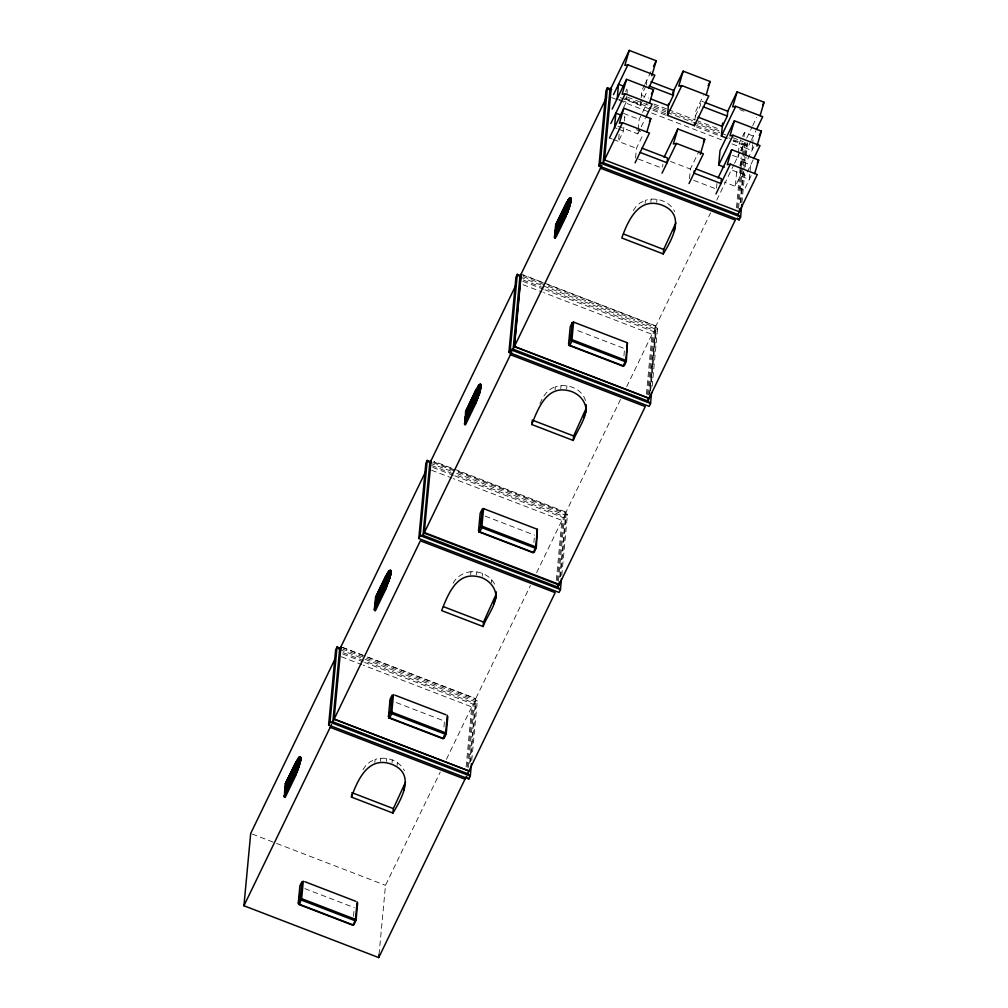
<?xml version="1.0" encoding="UTF-8"?>
<svg xmlns="http://www.w3.org/2000/svg" width="1008" height="1008" viewBox="0 0 1008 1008"><rect width="100%" height="100%" fill="white"/><g stroke="black" fill="none" stroke-linecap="round" stroke-linejoin="round"><path stroke-width="0.75" stroke-dasharray="5 3.75" d="M353.468 916.411L354.022 910.564M374.837 762.439L375.115 759.452C385.938 755.899 399.244 760.259 404.447 770.742M380.507 761.254L380.785 758.281M386.366 761.393L386.644 758.419M392.024 762.854L392.314 759.868M379.033 954.526L385.497 885.314L440.257 772.04M397.102 765.526L397.379 762.539M443.923 726.957L444.465 721.098L395.01 702.085M470.673 574.724L470.95 571.738C480.375 570.994 490.316 575.555 494.626 584.212M476.545 574.862L476.822 571.889M482.202 576.324L482.479 573.338M466.137 766.874L471.744 706.898L363.308 665.192M467.195 767.189L473.08 704.138L364.644 662.432M468.241 767.504L474.415 701.379L530.435 585.509M469.64 763.384L475.751 698.607L364.392 655.78M470.509 761.758L475.915 703.773L477.313 700.9L342.884 649.202M471.744 760.448L477.313 700.9L474.415 701.379L363.056 658.539M491.413 582.7L491.69 579.726M533.875 542.443L534.278 538.058M555.106 389.819L555.383 386.833C566.849 382.977 581.931 388.395 585.472 400.592M560.776 388.634L561.053 385.648M566.635 388.773L566.924 385.787M556.315 580.343L561.922 520.367L453.487 478.661M557.361 580.658L563.258 517.608L454.822 475.902M558.407 580.973L564.593 514.849L565.929 512.077L434.045 461.362M559.73 577.282L565.929 512.077M560.536 576.79L566.093 517.243L567.479 514.37L456.435 471.668M561.771 575.48L567.479 514.37L564.593 514.849L453.222 472.009M619.139 134.19L618.471 141.422L623.486 131.053L623.889 126.706M624.431 120.922L624.834 116.588L622.957 120.481M623.675 107.314L626.182 102.136L626.724 96.352M626.863 94.903L627.53 87.683L625.653 91.564M635.544 157.966L636.439 148.327L643.293 134.177M617.929 126.227L637.799 133.875L638.064 130.977M638.203 129.541L639.148 119.41L641.882 113.753M624.884 98.96L640.496 104.958L641.038 99.175M641.176 97.726L641.844 90.506L644.578 84.836M646.405 84.949L646.859 80.136M623.914 355.937L624.595 348.629L575.14 329.603M645.158 203.301L645.435 200.327C656.258 196.774 669.564 201.121 674.768 211.604M650.815 202.117L651.105 199.143M656.687 202.268L656.964 199.282M662.634 166.963L662.886 164.203M646.418 394.254L652.025 334.278L543.589 292.572M647.464 394.569L653.36 331.519L544.925 289.813M648.509 394.884L654.696 328.747L656.032 325.987L522.686 274.705M649.202 396.925L655.817 326.176L710.577 212.902M649.706 393.662L656.032 325.987M650.626 390.701L656.195 331.153L657.581 328.28L546.538 285.579M652.163 386.253L657.581 328.28L654.696 328.747L543.325 285.919M689.472 178.706L690.367 169.067L699.262 150.658M694.928 120.191L695.772 111.245L703.294 95.672M716.524 188.118L716.94 183.569M736.659 171.889L735.298 186.354L740.313 175.984L740.855 170.201M738.272 154.552L738.007 157.437L740.515 152.258M738.41 153.103L739.355 142.985L744.37 132.615L753.354 136.067L752.686 143.3M736.457 207.749L740.2 167.756M740.338 166.219L741.208 156.996M741.775 150.835L742.064 147.76L731.808 143.816M740.993 168.752L741.661 161.532L750.658 164.984L749.309 179.437L740.313 175.984M741.132 150.961L743.022 147.067L743.425 142.733M743.967 136.949L744.37 132.615M737.503 208.064L742.392 155.774M742.543 154.224L743.4 145.001L733.144 141.057M738.562 208.366L744.736 142.241M740.174 202.532L743.047 171.776M743.627 165.627L744.484 156.391M744.635 154.854L745.781 142.556M740.817 202.621L743.753 171.284M743.891 169.709L745.063 157.185M745.214 155.61L747.167 142.733M741.913 202.873L744.698 173.111M745.29 166.837L746.159 157.437M746.311 155.875L747.482 143.338M752.548 144.749L752.006 150.532L743.022 147.067M644.981 84.017L651.433 70.686M645.775 86.247L641.39 95.319L648.497 98.053M640.496 104.958L643.23 99.301M643.923 97.877L647.338 90.796M642.562 112.342L647.363 102.425M637.799 133.875L640.534 128.205M641.214 126.794L645.322 118.301M539.96 403.855C542.821 396.522 547.47 389.29 555.383 386.833M695.318 116.059L700.333 105.689L700.787 100.876L703.622 101.959M446.418 759.289L473.08 704.138L475.915 703.773L364.871 661.072M536.596 572.758L563.258 517.608L566.093 517.243L455.049 474.541M716.738 200.151L733.849 164.758M734.53 163.346L740.011 152.006M740.691 150.595L743.4 145.001L746.235 144.648L728.708 137.907M746.739 138.096L752.069 127.071M752.737 125.685L756.731 117.419M620.537 399.407L565.765 512.694L433.894 461.966M626.699 386.669L653.36 331.519L656.195 331.153L545.152 288.452M751.086 140.78L748.339 146.437L732.728 140.44M751.477 139.961L755.874 130.864M739.784 165.413L741.661 161.532M753.833 146.74L746.991 160.889L731.38 154.892M753.165 159.781L745.643 175.354L731.128 169.772M751.136 175.644L744.295 189.806L724.248 182.095M633.263 210.609L636.199 206.262L640.345 202.747L645.435 200.327M453.121 583.204C456.548 576.526 463.617 572.519 470.95 571.738M362.943 769.734L365.879 765.387L370.037 761.884L375.115 759.452M739.771 109.595L744.03 111.233M653.751 103.975L666.943 109.04M668.405 109.607L694.789 119.75M696.251 120.317L719.699 129.326M654.116 105.802L665.809 110.3M671.643 112.543L696.49 122.107M697.952 122.661L719.863 131.09M627.505 97.159L648.018 105.046M653.89 107.302L665.608 111.812M667.069 112.367L691.979 121.955M693.454 122.51L719.825 132.653M721.287 133.22L725.684 134.908M733.018 137.731L743.274 141.674M624.96 98.003L651.269 108.121M652.73 108.675L665.872 113.74M696.553 125.534L719.939 134.53M620.311 97.663L665.734 115.139M696.503 126.97L719.951 135.979M618.484 99.175L622.327 100.649M623.612 101.14L626.182 102.136M611.654 97.612L617.513 99.855M618.975 100.422L721.552 139.873M623.536 113.413L639.148 119.41M636.451 129.767L640.71 131.405M614.489 127.588L617.06 128.583M618.345 129.074L623.486 131.053M609.475 137.957L612.322 139.054M613.33 139.444L636.439 148.327M670.496 161.431L690.367 169.067M638.379 159.062L661.084 167.794M693.718 180.344L715.012 188.534M522.472 274.894L545.92 283.916M547.382 284.47L655.817 326.176M523.165 276.583L545.076 285.012M519.876 276.898L541.863 285.352M523.228 280.022L543.69 287.885M522.938 281.358L543.451 289.246M523.076 284.684L542.115 292.005M433.062 462.672L454.973 471.101M429.786 463L451.76 471.442M431.676 465.545L453.587 473.974M432.835 467.447L453.361 475.335M431.5 470.207L452.025 478.094M485.1 516.109L534.555 535.135M342.405 647.325L362.918 655.213M342.329 647.501L365.765 656.51M367.24 657.077L475.675 698.783M339.608 649.53L361.582 657.985M342.959 652.642L363.409 660.505M342.67 653.978L363.182 661.865M341.334 656.737L361.847 664.637M252.151 834.032L385.497 885.314M304.832 888.615L354.299 907.641"/><path stroke-width="1.5" d="M495.709 598.739C497.309 587.336 487.192 577.672 476.406 576.362C455.931 572.809 447.577 595.64 441.617 610.583L483.109 626.535C487.368 615.044 496.931 604.636 496.125 591.721M531.997 421.508L531.72 424.494L573.199 440.446C577.987 428.69 587.198 417.879 586.089 404.573M296.554 765.639L295.344 774.585L296.415 773.136C297.625 768.184 292.761 775.417 295.646 775.769L285.226 797.315L284.432 797.013L284.71 790.234L294.903 768.94L296.087 762.514L285.34 783.783L295.47 762.829L295.823 763.573L285.34 783.783L284.773 789.881L285.856 790.852M386.303 583.657L385.522 588.055L386.593 586.606C391.003 571.964 384.476 586.606 385.598 589.025L390.209 576.891C388.634 575.53 386.757 581.213 388.937 580.898L390.335 573.313L390.991 573.565L388.836 580.986L385.875 588.206L384.829 588.307L386.001 575.782L388.899 570.969L390.814 570.465L390.991 573.565L385.195 587.941L386.593 586.606L387.563 576.261M475.965 402.242L476.683 400.63C477.88 395.69 473.017 402.923 475.902 403.263L465.482 424.809L464.688 424.507L464.965 417.74L475.159 396.434L475.738 390.323L477.893 386.82L480.892 384.502L480.136 391.192L475.688 403.049L478.372 394.67L479.027 394.934L475.965 402.242L474.919 402.331L476.091 389.819L477.099 390.096L476.532 396.169M566.723 208.139L565.652 215.573L566.723 214.124C567.932 209.236 563.296 216.178 565.727 216.544L570.339 204.41L569.369 204.196L564.971 215.825M466.326 776.425L378.743 957.6L243.936 905.751L250.69 833.465L334.883 659.295M295.823 763.573L285.768 783.644L284.432 797.013L294.853 775.454L296.163 762.338L299.767 757.31L301.027 757.865L299.867 763.699L295.42 775.555L299.842 759.956L300.825 760.095L298.658 767.516L300.094 757.361L299.515 763.522M284.848 796.018L285.377 790.322L295.457 768.978L285.062 790.549C286.058 786.101 286.6 794.871 284.143 796.345L294.273 775.391L294.84 769.293M284.773 789.881L285.743 786.706M286.7 782.447L286.159 788.143L286.461 782.233M285.529 794.594L286.058 788.911M286.209 793.183L286.499 787.286L286.209 793.183L285.289 794.392M286.852 786.731L287.141 780.822M286.978 785.308L287.381 781.036M286.889 791.771L287.192 785.862L286.889 791.771L285.97 792.968M288.061 779.612L287.532 785.308L287.822 779.411M287.582 790.36L287.872 784.451L287.582 790.36L286.65 791.557M288.502 778L287.973 783.682C290.821 777.987 289.183 788.886 287.343 790.146M288.212 783.896L288.742 778.201M288.023 788.735L288.553 783.04L288.263 788.949M288.893 782.485L289.183 776.576M289.031 781.061L289.422 776.79M289.876 775.165L289.573 781.074L290.115 775.379M288.943 787.538L289.472 781.843M289.233 785.887L289.813 779.776L289.876 785.61L288.704 787.324M290.795 773.249L290.266 779.663L290.443 773.312M289.636 785.408L290.846 778.302L289.876 785.61M289.876 779.423L290.77 776.311M291.728 772.052L291.186 777.735L291.488 771.838M290.556 784.199L291.085 778.504M290.997 782.573L291.526 776.878C293.429 772.859 292.081 782.977 290.317 783.985M290.947 777.533L291.879 776.324L292.169 770.427M291.236 782.788L291.526 776.878M292.005 774.9L292.408 770.629M292.824 772.065L292.559 774.913L292.849 769.003M291.917 781.376L292.446 775.681M292.37 779.751L292.9 774.056C294.79 770.036 293.454 780.154 291.677 781.162M292.32 774.698L293.24 773.501L293.53 767.592M292.597 779.965L292.9 774.056M293.24 773.501L293.769 767.806M293.92 772.09L294.21 766.181M293.29 778.554L293.819 772.859M294.059 770.666L294.449 766.395M293.051 778.34L293.971 777.143L294.26 771.233M293.681 771.876L294.601 770.679L294.903 764.77M293.971 777.143L294.5 771.448L293 773.287M294.601 770.679L294.865 767.831M293.731 776.929L294.651 775.719L295.835 762.313L298.721 757.499L299.981 756.743L301.027 757.865L299.767 757.31M295.344 774.585L296.491 762.363L299.187 757.915L298.305 767.365M296.831 768.701L296.415 773.136L297.171 761.078M297.247 764.266L297.524 761.317L296.163 762.338M296.78 771.385L297.851 759.793L299.54 758.142L298.721 757.499L300.636 756.995L297.851 759.793M296.062 772.985L297.133 771.536L297.801 764.341M297.536 769.369L298.519 758.86M297.902 769.532L298.872 759.087M298.91 765.45L299.641 757.638L300.447 757.575L298.759 767.428L297.158 771.649L296.453 771.271L294.664 774.837M299.263 765.601L299.641 757.638M300.245 762.111L300.094 757.361M299.515 897.17L299.918 892.786M301.934 881.572L300.308 898.909L298.292 903.092L298.834 904.478L352.649 925.18L354.022 924.525L356.051 920.342L357.664 903.004M357.109 901.82L355.471 919.359L356.051 920.342L354.64 920.543L301.581 900.144L300.308 898.909L301.644 898.657L303.282 881.118M471.454 763.585L470.282 776.11L468.896 778.982L328.621 725.042L335.651 649.832L337.037 646.96L341.422 648.648M339.608 649.53L332.854 721.804L467.662 773.653L470.282 776.11L330.019 722.169L337.037 646.96L339.608 649.53L425.741 471.353M340.943 646.758L334.102 719.221L468.922 771.07M351.452 797.114C357.878 779.171 368.676 755.559 391.885 764.341C415.674 773.728 402.217 797.769 392.931 813.065L351.452 797.114L351.729 794.14M375.782 601.6L376.186 597.328L385.648 576.299L385.081 582.41L375.203 603.994L375.518 597.253L385.648 576.299L389.201 570.805L390.814 570.465L387.538 572.909L388.382 573.502L386.593 586.606M380.621 586.782L380.041 592.893L380.684 592.628L380.621 586.782L375.946 597.114L374.598 610.483L375.392 610.785L385.812 589.226L384.439 588.861L374.598 610.483L385.018 588.924L386.329 575.807L389.025 571.347L391.205 571.334L389.932 570.78M375.883 602.671L385.623 582.448L375.556 603.792L374.888 603.704L374.308 609.815L375.417 605.216M375.707 608.063L375.997 602.167L375.014 609.475M376.627 595.703L376.337 601.612M376.148 606.438L376.677 600.743C378.567 596.723 377.231 606.841 375.467 607.862M377.546 594.506L377.017 600.188L377.307 594.292M376.387 606.652L376.677 600.743M378 592.88L377.458 598.563L378.391 597.366L378.92 591.671M377.068 605.241L377.471 600.97M377.698 598.777L378.239 593.082M376.828 605.027L377.748 603.83L378.038 597.92L379.978 593.246L380.041 599.08L379.411 599.357L379.978 593.246M378.68 591.457L378.391 597.366M377.748 603.83L378.038 597.92M377.509 603.616L378.428 602.419L378.731 596.509M379.462 591.683L379.071 595.955L379.361 590.045M378.428 602.419L378.97 596.723M378.189 602.204L379.121 601.007L379.411 595.098M380.041 588.634L379.512 594.329L381.263 591.973L380.041 599.08M379.121 601.007L379.512 596.736M380.281 588.848L379.751 594.544L378.832 595.741M379.802 598.878L380.041 592.893M385.988 577.042L380.974 586.719L380.444 592.414C383.758 584.905 382.788 594.922 380.482 597.454M378.882 600.793L379.802 599.596L380.331 593.901M381.654 585.308L381.364 591.205M380.722 597.668L381.263 591.973M381.175 596.043L381.704 590.348M382.574 584.098L382.045 589.793L382.334 583.897M381.415 596.257L381.944 590.562M383.027 582.473L382.486 588.168C386.291 580.154 384.287 592.439 381.856 594.632M382.095 594.846L382.498 590.575M382.725 588.382L383.267 582.687M382.536 593.221L383.065 587.525L382.775 593.435M383.708 581.062L383.418 586.971M383.216 591.809L383.758 586.114M384.489 581.288L384.098 585.56L384.388 579.65M383.456 592.024L383.985 586.328M385.308 578.453L384.779 584.149L385.069 578.239M384.136 590.6L384.539 586.341M385.006 582.763L384.829 589.189L383.909 590.398M385.522 588.055L386.669 575.833L390.613 571.045L390.991 573.565M386.24 586.454L387.349 574.547M386.946 584.854L388.03 573.262C392.944 564.266 385.396 597.19 389.806 571.108L388.899 570.969L389.705 571.612M387.715 582.838L388.697 572.33M388.067 582.989L388.622 577.03M389.441 579.071C390.978 561.267 391.381 576.488 388.471 580.835M390.335 573.313C387.727 579.751 391.595 576.198 390.802 571.46L390.26 570.83M390.424 575.581L390.991 571.876L390.146 570.213M447.842 716.474L446.216 733.811L444.2 737.995L442.827 738.65L389 717.948L389.554 712.102M390.235 704.794L390.638 700.409M392.099 695.041L390.487 712.379L388.458 716.562L389 717.948M447.275 715.277L445.637 732.829L446.216 733.811L444.805 734.013L391.759 713.614L390.487 712.379L391.822 712.127L393.46 694.588M378.743 957.6L379.033 954.526M392.931 813.065L393.347 808.605L405.569 782.019M561.481 578.617L560.461 589.579L559.062 592.452L418.799 538.511L425.83 463.302L427.216 460.429L431.6 462.118M429.786 463L423.032 535.273L557.84 587.122L560.461 589.579L420.185 535.639L427.216 460.429L429.786 463L431.122 460.228L424.204 533.131L559.012 584.98L645.271 406.564L510.451 354.715L510.741 351.641M404.006 790.159L404.422 785.686M476.545 396.799L475.713 396.472L465.331 418.043L465.608 411.277L475.738 390.323L465.935 411.566M465.784 422.1L466.087 416.191L464.688 424.507L475.108 402.961L464.398 423.851L465.784 422.1L466.187 417.829M465.041 417.388L465.746 417.047L466.036 411.138L471.303 400.957L469.892 413.62L465.545 421.886M465.746 417.047L466.137 412.776M466.956 409.941L466.427 415.636L466.717 409.727M466.238 420.475L467.447 413.368L466.918 419.063M466.187 415.422L467.107 414.225L467.397 408.316M466.477 420.689L466.767 414.779M467.107 414.225L467.636 408.53M468.191 408.542L467.788 412.814L468.09 406.904M467.158 419.278L467.687 413.582M467.599 417.652L468.821 410.546L468.279 416.228M467.548 412.6L468.481 411.403L468.77 405.493M467.838 417.854L468.241 413.582M468.481 411.403L469.01 405.707M469.451 404.082L469.161 409.991L469.69 404.296M468.518 416.443L469.048 410.747M468.972 414.817L470.068 407.27L469.892 413.62M469.841 408.568L470.131 402.671M469.199 415.031L470.245 404.296M470.66 407.421L470.711 400.819M470.131 406.93L471.064 400.743L476.078 391.066M470.131 413.116L471.114 405.796L469.602 408.366M471.744 399.332L471.215 405.027L472.135 403.83L472.664 398.135M470.812 411.705L471.215 407.434M471.454 405.241L471.983 399.546M471.265 410.08L471.794 404.384C477.25 392.83 472.79 409.651 470.572 411.491M472.424 397.921L472.135 403.83M471.505 410.294L471.794 404.384M471.946 408.668L472.475 402.973M473.218 398.147L472.815 402.419L473.105 396.509M472.185 408.87L472.714 403.175M472.626 407.245L473.155 401.562M473.798 395.098L473.256 400.793L475.713 396.472M472.865 407.459L473.269 403.187M474.037 395.312L473.495 400.995L472.576 402.205M474.478 393.687L474.188 399.584L474.718 393.889M473.546 406.048L474.075 400.352M473.306 405.833L474.226 404.636L474.529 398.727M475.259 393.901L474.869 398.173L475.159 392.263M474.226 404.636L474.768 398.941M475.096 396.787L474.919 403.225L473.987 404.422M474.919 403.225L476.091 389.819M444.465 735.097L444.2 737.995L442.789 738.196L389.731 717.784L388.458 716.562L390.083 699.212L391.432 696.427M475.902 399.029L476.759 389.857L479.795 385.636L481.295 385.371L480.236 384.25L481.081 387.601L478.246 394.758L478.926 395.023L479.896 385.132C478.813 384.048 476.532 387.437 478.472 387.526L477.099 390.096L475.285 401.978L476.683 400.63L477.238 394.72M476.683 400.63L477.439 388.584M477.036 398.891L478.12 387.299L479.443 385.409L478.926 395.023M476.318 400.491L477.389 399.029L478.334 388.962M477.805 396.875L478.787 386.354M478.157 397.026L478.435 394.04M478.712 391.054L479.128 386.581M479.531 393.107C481.068 375.304 481.471 390.524 478.561 394.859M480.514 389.617L480.539 385.283L480.136 391.192L479.329 390.701L480.098 387.45L481.081 387.601M480.148 389.441L481.081 385.9L480.236 384.25L478.989 384.993L479.795 385.636M479.09 531.985L478.548 530.586L480.577 526.403L482.189 509.065L483.55 508.612L537.365 529.313L536.306 547.848L534.29 552.019L532.917 552.686L479.09 531.985L479.367 529.061M479.909 523.202L480.325 518.818M537.365 529.313L535.727 546.865L536.306 547.848L534.895 548.05L481.849 527.638L480.577 526.403L481.9 526.163L483.55 508.612M483.109 626.535L483.525 622.062L496.125 594.266M651.584 392.528L650.551 403.49L649.165 406.363L508.901 352.422L515.932 277.213L517.318 274.34L520.241 275.461M519.876 276.898L513.122 349.184L647.942 401.033L650.551 403.49L510.287 349.549L517.318 274.34L519.876 276.898L521.212 274.138L514.458 346.424L649.278 398.273L647.942 401.033L648.22 397.958M494.172 603.628L494.6 599.155M555.534 238.304L554.438 237.334L555.156 236.993L556.076 224.633L566.395 203.503M555.156 236.993L555.685 231.311L565.753 209.966L555.37 231.538L556.164 231.84M554.917 236.792C556.832 234.234 559.352 223.675 555.017 231.223L554.438 237.334L564.568 216.38L565.148 210.281L555.345 231.512L556.315 224.847L566.131 204.561M555.597 235.381L556.126 229.685M565.79 209.979L555.08 230.87L555.647 224.771L565.778 203.818L565.589 210.256L556.466 229.131L556.756 223.222M555.836 235.582L556.366 229.887M556.466 229.131L556.87 224.86M557.449 221.81L556.907 227.506L557.84 226.296L558.369 220.601M556.517 234.171L556.92 229.9M557.147 227.707L557.689 222.025M556.958 232.546L557.487 226.85C562.955 215.296 558.495 232.13 556.277 233.957M558.13 220.399L557.84 226.296M557.197 232.76L557.487 226.85M557.638 231.134L558.18 225.439M558.923 220.613L558.52 224.885L558.81 218.975M557.878 231.349L558.419 225.653M558.331 229.723L558.86 224.028M559.49 217.564L558.961 223.259L560.713 220.903L559.541 226.876L560.108 220.765M558.571 229.937L558.961 225.666M559.73 217.778L559.201 223.474L558.281 224.671M559.881 222.062L560.183 216.153M559.251 228.526L559.78 222.831M560.146 219.215L560.41 216.367M560.713 220.903L560.75 214.301M560.171 226.598L561.103 214.238M560.624 224.973L561.154 219.278C563.044 215.258 561.708 225.376 559.944 226.397M561.897 214.452L561.494 218.723L561.784 212.827M560.864 225.187L561.154 219.278M562.716 211.617L562.174 217.312L562.477 211.415M561.544 223.776L561.947 219.505M562.225 222.365L562.514 216.455L562.225 222.365L561.305 223.562M562.867 215.901L563.157 209.992M561.985 222.151C563.863 220.55 563.195 210.735 563.17 218.106M563.938 210.218L563.548 214.49L563.837 208.58M562.666 220.739C564.152 219.278 565.135 210.143 562.628 215.687M564.757 207.383L564.228 213.079L564.518 207.169M563.598 219.542L563.989 215.271M564.278 218.131L564.568 212.222L564.278 218.131L563.359 219.328M565.438 205.972L564.908 211.667L565.198 205.758M564.039 217.917L564.959 216.707L566.143 203.301L570.289 197.732L571.334 198.853L571.133 201.083L566.723 214.124L567 211.163M565.652 215.573L566.798 203.351C575.165 186.203 566.824 222.125 570.755 198.563L569.029 198.488L569.848 199.13L568.966 208.505L568.134 208.114L569.066 208.417L567.466 212.638L566.559 212.234M566.37 213.973L567.479 202.066M567.277 208.215L567.832 202.306M567.076 212.373L568.159 200.781L569.495 198.904L568.197 210.521M567.97 206.766L567.441 212.524L566.761 212.26L565.072 216.292M567.844 210.357L568.827 199.849M569.218 206.426L569.948 198.626L570.944 197.984L569.331 198.324L567.932 200.302L566.269 203.44L567.189 203.805M569.57 206.59L570.15 200.39M569.822 204.511L570.944 198.979L569.961 197.908L571.334 198.853L570.289 197.732M570.553 203.099L571.133 199.395L570.402 198.349M569.684 339.62L570.087 335.236M572.242 322.56L570.616 339.898L568.6 344.081L569.129 345.467L622.957 366.169L624.33 365.513L626.346 361.33L627.417 342.796L573.59 322.106L572.242 322.56L570.213 326.731L568.6 344.081L569.873 345.316L622.919 365.715L624.33 365.513L624.607 362.615M627.417 342.796L625.779 360.347L626.346 361.33L624.947 361.532L571.889 341.132L570.616 339.898L571.952 339.646L573.59 322.106M558.13 584.048L557.84 587.122L559.175 584.363L424.368 532.514M559.012 584.98L559.301 581.906M573.199 440.446L573.628 435.973L586.228 408.177L585.799 412.65M741.775 204.448L740.603 216.985L739.204 219.857L598.941 165.904L605.972 90.695L607.358 87.822L611.743 89.51M600.793 165.123L600.503 168.197L735.311 220.046L649.064 398.462L514.244 346.613L520.997 274.327L606.564 97.335M609.928 90.392L603.175 162.679L737.982 214.528L740.603 216.985L600.34 163.031L607.358 87.822L609.928 90.392L629.257 50.4L656.221 60.77L651.798 75.751M611.264 87.633L604.51 159.907L739.318 211.756L739.607 208.681M584.275 417.539L584.69 413.066M614.489 127.588L615.838 113.135L620.978 115.114M617.198 98.683L618.547 84.218L623.675 86.197M706.154 94.991L710.149 81.509L683.185 71.14L678.749 86.121L681.824 85.592L708.788 95.962L694.424 125.698L667.46 115.328L668.543 103.761M651.332 99.137L668.354 105.689L673.369 95.319L673.823 90.506L651.118 81.774M663.251 253.94C672.538 238.631 685.994 214.603 662.206 205.204C638.996 196.421 628.198 220.046 621.772 237.989L663.251 253.94L663.667 249.467L675.889 222.894M674.327 231.034L674.743 226.561M694.424 125.698L694.688 122.812M694.26 170.743L694.033 173.162L720.985 183.532L721.438 178.706L695.898 168.89M724.361 167.164L718.679 164.984L720.027 150.52L734.404 120.796L761.368 131.166L756.945 146.147M727.058 138.247L721.375 136.067L722.597 123.052M698.153 117.155L722.282 126.428L727.297 116.059L727.738 111.245L705.033 102.514M569.066 208.417L570.478 200.831L571.133 201.083L565.727 216.544M296.39 765.563L295.029 774.472L295.709 774.736M385.195 587.941L388.03 573.262M566.017 215.725L565.337 215.46L566.698 206.552M297.158 771.649L300.17 759.843M388.282 580.646L385.598 589.025M476.519 398.752L477.427 399.143L478.372 394.67L475.285 401.978L476.419 389.831L479.291 384.842L480.892 384.502L480.236 384.25M567.466 212.638L568.411 208.165M299.187 763.434L299.842 759.956M389.365 576.904L390.55 571.082L387.803 572.783M479.455 390.928L480.098 387.45M480.425 387.349L479.027 394.934L480.299 390.915L479.329 390.701L478.246 394.758M570.478 200.831L568.285 208.24M629.257 50.4L624.834 65.381L627.908 64.852L654.872 75.222L648.711 87.973M649.53 103.169L653.512 89.687L626.56 79.317L622.125 94.298L625.199 93.769L652.163 104.139L646.002 116.878M646.834 132.086L650.815 118.591L623.851 108.221L619.429 123.215L622.503 122.686L649.467 133.056L635.09 162.792M700.321 154.325L704.743 139.331L677.779 128.961L673.357 143.955L676.431 143.426L703.395 153.796L689.018 183.532M760.082 115.731L764.064 102.249L737.1 91.879L732.677 106.861L735.752 106.331L762.716 116.701L756.554 129.452M734.404 120.796L729.981 135.778L733.055 135.248L760.019 145.618L753.858 158.357M754.677 173.565L758.659 160.07L731.707 149.701L727.272 164.695L730.346 164.165L757.31 174.535L737.982 214.528M297.977 767.252L300.825 760.095L299.981 756.743M298.103 767.176L295.029 774.472L296.415 773.136M294.764 775.303L296.503 771.397M386.618 584.741L384.943 588.773L386.001 575.782L386.669 575.833M475.033 402.797L476.708 398.777L477.389 399.029M430.958 460.845L515.844 285.264M613.532 94.588L627.908 64.852M376.639 597.845L375.845 597.53L386.795 576.185M466.578 410.218L476.885 390.209M565.74 204.851L556.076 224.633M612.184 109.04L626.56 79.317M465.293 418.03L475.448 397.53M554.74 238.001L565.148 216.443L566.471 203.326L570.074 198.299M556.177 236.956L565.942 216.745L564.959 216.707M610.835 123.505L625.199 93.769M609.475 137.957L623.851 108.221M328.621 725.042L330.019 722.169L332.854 721.804L420.361 540.805L555.169 592.654L467.662 773.653M418.799 538.511L420.185 535.639L423.032 535.273L511.787 351.943M598.941 165.904L600.34 163.031L603.175 162.679L622.503 122.686M508.901 352.422L510.287 349.549L513.122 349.184L601.839 165.438M243.936 905.751L331.519 724.576M653.486 66.427L656.221 60.77M651.458 93.933L653.512 89.687M649.442 121.426L650.815 118.591M672.563 93.101L683.185 71.14M667.46 115.328L681.824 85.592M301.253 882.958L299.905 885.742L298.292 903.092L299.565 904.327L352.624 924.727L354.022 924.525M481.522 510.464L480.173 513.248L478.548 530.586L479.821 531.821L532.879 552.22L534.29 552.019M531.72 424.494C537.68 409.55 546.034 386.719 566.496 390.26C575.606 391.57 584.212 398.173 585.812 407.547M664.096 157.286L677.779 128.961M662.054 173.162L676.431 143.426M708.095 85.756L710.149 81.509M703.37 142.166L704.743 139.331M727.524 111.699L737.1 91.879M721.375 136.067L735.752 106.331M718.679 164.984L733.055 135.248M718.011 178.025L731.707 149.701M715.982 193.901L730.346 164.165M762.728 105.008L764.064 102.249M759.314 135.412L761.368 131.166M757.298 162.905L758.659 160.07M566.269 203.44L567.151 203.591L568.159 200.781M295.961 762.464L299.023 757.336L299.678 757.588L297.637 759.326M569.495 198.904L570.301 198.841L567.668 200.428L568.512 201.02M480.539 385.283L481.081 385.9L479.896 385.132L478.548 387.072L477.616 386.933M564.669 211.453L565.589 210.256M563.989 212.864L565.488 211.012M563.308 214.276L564.808 212.436M561.935 217.098L563.447 215.258M561.254 218.522L562.754 216.67M559.642 221.848L561.393 219.492M556.227 228.917L557.726 227.065M559.012 228.312L559.541 226.876M474.629 397.958L475.738 396.497M470.534 406.438L472.034 404.599M468.241 411.188L469.501 409.122M466.868 414.011L468.128 411.957M465.507 416.833L467.006 414.994M384.539 583.934L385.661 582.46M383.859 585.346L385.358 583.493M381.805 589.579L383.305 587.74M376.778 599.987L378.277 598.135M375.417 602.809L376.916 600.957M376.236 602.368L375.556 603.792M294.361 770.465L295.483 769.003M291.64 776.122L293.139 774.27M291.766 777.092L290.506 779.159M288.653 782.271L289.813 779.776M287.293 785.106L288.792 783.254M286.612 786.517L288.112 784.665M285.919 787.928L287.431 786.076M286.738 787.487L285.478 789.554M565.337 215.46L566.723 214.124M625.867 360.675L623.209 366.181M535.828 547.18L533.169 552.699M445.738 733.156L443.079 738.662M355.559 919.687L352.901 925.193M567.932 200.302L569.986 198.576M479.115 385.371L480.022 384.817M374.951 603.351L375.656 603.023M560.183 220.412L560.574 219.933M479.443 385.409L479.896 385.132M389.353 571.385L389.806 571.108M299.187 757.915L299.993 757.852M569.016 345.341L569.873 345.316L571.889 341.132L571.687 339.835M478.976 531.859L479.821 531.821L481.849 527.638L481.635 526.34M388.886 717.822L389.731 717.784L391.759 713.614L391.545 712.316M298.708 904.352L299.565 904.327L301.379 898.846M649.24 86.045L673.369 95.319M703.168 106.785L727.297 116.059M641.97 148.151L667.523 157.966L667.069 162.792L640.105 152.422M569.961 197.908L570.944 198.979M570.931 201.524L570.15 200.945M570.175 204.687L569.369 204.196M623.612 234.058L663.667 249.467M571.952 339.646L625.779 360.347M480.199 387.765L480.879 388.03M532.136 420.021L573.628 435.973M481.9 526.163L535.727 546.865M390.802 574.006L390.008 573.426M443.47 606.665L483.525 622.062M394.909 695.142L445.826 714.722M391.822 712.127L445.637 732.829M334.19 719.044L468.997 770.893M330.183 727.335L464.99 779.184M299.943 760.271L300.623 760.536M351.868 792.641L393.347 808.605M304.744 881.672L355.648 901.253M301.644 898.657L355.471 919.359M390.802 571.46L389.831 570.389M375.845 597.53L375.946 597.114M737.503 218.144L739.204 219.857M467.183 777.281L468.896 778.982M479.921 384.413L480.4 385.648M299.653 756.92L300.145 758.142M570.44 199.13L571.133 201.083"/></g></svg>
